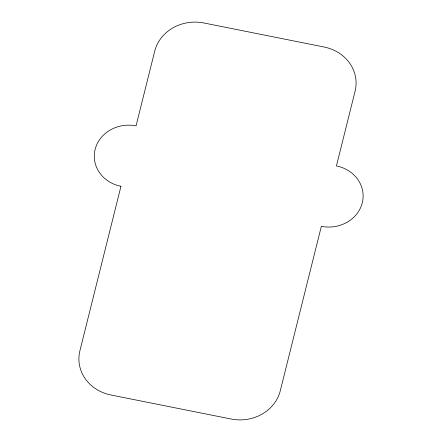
<?xml version="1.0" encoding="UTF-8"?>
<svg xmlns="http://www.w3.org/2000/svg" width="442" height="442" viewBox="0 0 442 442"><rect width="100%" height="100%" fill="white"/><g stroke="black" fill="none" stroke-linecap="round" stroke-linejoin="round"><path stroke-width="0.66" d="M120.97 186.292L79.908 350.749A41.084 37.111 -1.3 0 0 110.931 394.999L231.155 419.027A41.084 37.111 -1.3 0 0 280.278 390.794L321.345 226.337A34.238 30.929 -1.3 0 0 362.28 202.806A34.238 30.929 -1.3 0 0 336.428 165.932L355.075 91.251A41.084 37.111 -1.3 0 0 324.052 47.001L203.828 22.973A41.084 37.111 -1.3 0 0 154.706 51.206L136.053 125.887A34.238 30.929 -1.3 0 0 95.118 149.418A34.238 30.929 -1.3 0 0 120.97 186.292"/></g></svg>
